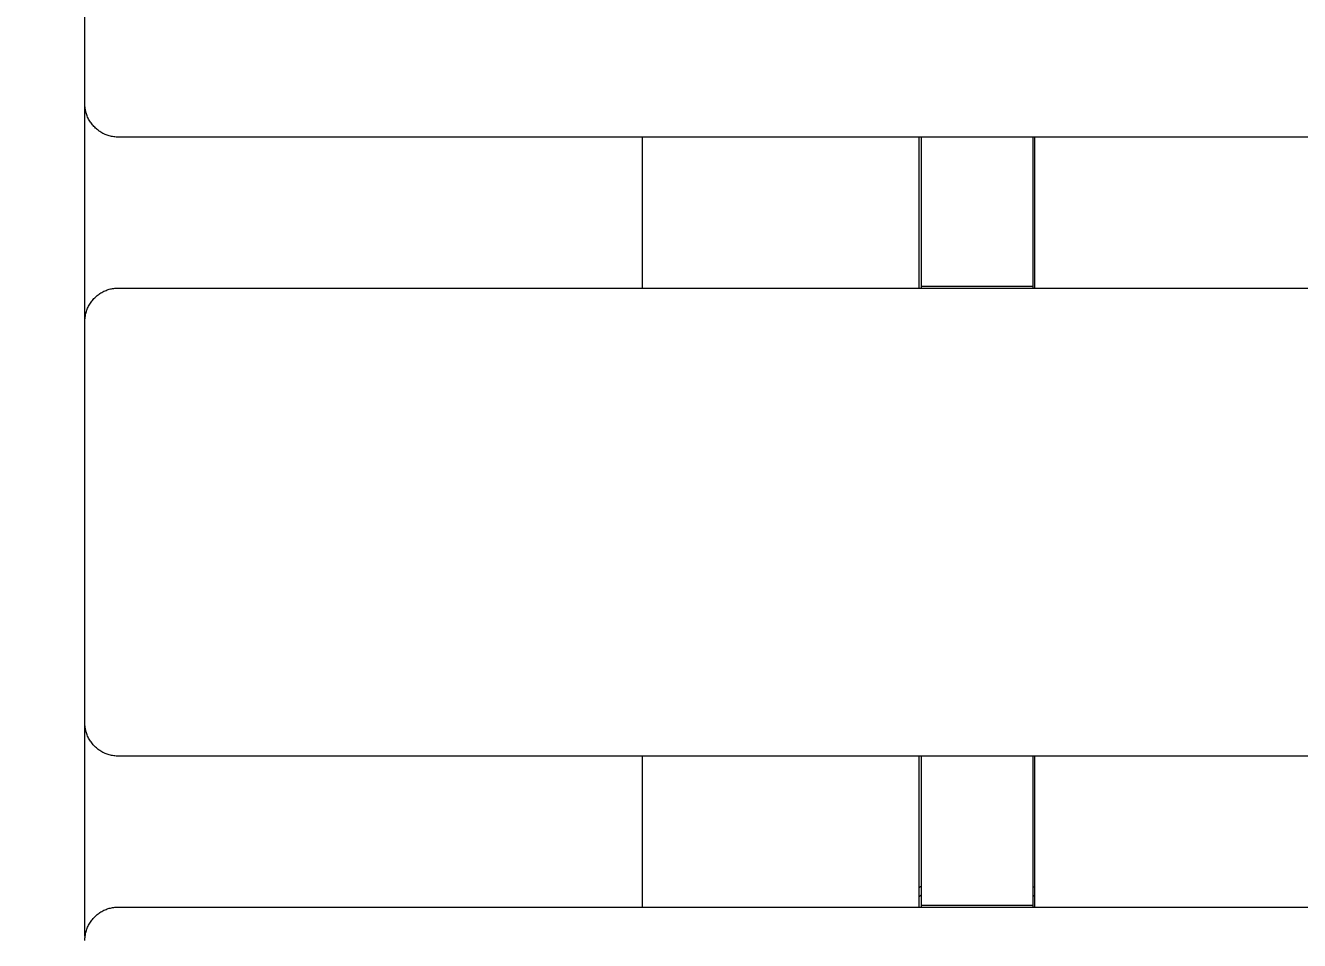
# Model space of a CAD drawing. Header units: inches. Extents: x -12 to 193, y -19 to 105.
# Drawn here: x -2.894 to 1.604, y 98.651 to 101.882 of the extents above; entities that cross this region are included whole.
import ezdxf

# ---------------------------------------------------------------- set-up
doc = ezdxf.new("R2010")
doc.units = ezdxf.units.IN
doc.layers.add('ZANO_R', color=7, linetype='Continuous', lineweight=0)
doc.layers.add('ZANO_W', color=1, linetype='Continuous', lineweight=0)
doc.styles.get("Standard").update_dxf_attribs({"font": 'arial.ttf'})
doc.dimstyles.new('amerykanie', dxfattribs={"dimtxt": 50, "dimasz": 50, "dimexe": 0.5, "dimexo": 0.5, "dimgap": 1, "dimtad": 1, "dimdec": 0, "dimzin": 0, "dimlunit": 5, "dimtxsty": 'Standard', "dimcen": 0.09, "dimclrd": 1, "dimclre": 1, "dimclrt": 1, "dimazin": 0, "dimtfac": 1, "dimtdec": 0, "dimtmove": 0, "dimatfit": 3, "dimfxl": 1, "dimtzin": 0, "dimarcsym": 1})

# ---------------------------------------------------------------- blocks, each defined once
blk = doc.blocks.new('*D360')
at = {"layer": 'ZANO_W', "color": 1, "lineweight": -2}
for p, q in [((-3.0661, 105.1117), (-6.836, 105.1117)), ((-6.336, 104.1117), (-6.336, 88.0078)), ((-2.2429, 87.0078), (-6.836, 87.0078))]:
    blk.add_line(p, q, dxfattribs=at)
at = {"layer": 'ZANO_W', "color": 1}
for points in [[(-6.1693, 104.1117), (-6.5027, 104.1117), (-6.336, 105.1117)], [(-6.5027, 88.0078), (-6.1693, 88.0078), (-6.336, 87.0078)]]:
    blk.add_solid(points, dxfattribs=at)
at = {"layer": 'ZANO_W', "color": 1, "insert": (-7.6762, 96.0597), "char_height": 1.625, "attachment_point": 5, "rotation": 90}
blk.add_mtext('18 1/8', dxfattribs=at)

msp = doc.modelspace()

# ---------------------------------------------------------------- linework, layer by layer
at = {"layer": 'ZANO_R'}
for p, q in [((-2.68419, 101.60559), (-2.68419, 102.85424)), ((-2.68419, 101.08877), (-2.68419, 101.60559)), ((-2.68412, 101.60156), (-2.68419, 101.60559)), ((-2.68392, 101.59753), (-2.68412, 101.60156)), ((-2.68357, 101.59351), (-2.68392, 101.59753)), ((-2.68309, 101.58951), (-2.68357, 101.59351)), ((-2.68248, 101.58552), (-2.68309, 101.58951)), ((-2.68172, 101.58156), (-2.68248, 101.58552)), ((-2.68083, 101.57763), (-2.68172, 101.58156)), ((-2.67981, 101.57373), (-2.68083, 101.57763)), ((-2.67866, 101.56986), (-2.67981, 101.57373)), ((-2.67737, 101.56604), (-2.67866, 101.56986)), ((-2.67596, 101.56226), (-2.67737, 101.56604)), ((-2.67441, 101.55854), (-2.67596, 101.56226)), ((-2.67275, 101.55487), (-2.67441, 101.55854)), ((-2.67095, 101.55125), (-2.67275, 101.55487)), ((-2.66903, 101.5477), (-2.67095, 101.55125)), ((-2.667, 101.54422), (-2.66903, 101.5477)), ((-2.66484, 101.54081), (-2.667, 101.54422)), ((-2.66258, 101.53748), (-2.66484, 101.54081)), ((-2.66019, 101.53423), (-2.66258, 101.53748)), ((-2.6577, 101.53105), (-2.66019, 101.53423)), ((-2.6551, 101.52797), (-2.6577, 101.53105)), ((-2.6524, 101.52498), (-2.6551, 101.52797)), ((-2.6496, 101.52208), (-2.6524, 101.52498)), ((-2.6467, 101.51927), (-2.6496, 101.52208)), ((-2.64371, 101.51657), (-2.6467, 101.51927)), ((-2.64062, 101.51397), (-2.64371, 101.51657)), ((-2.63745, 101.51148), (-2.64062, 101.51397)), ((-2.63419, 101.5091), (-2.63745, 101.51148)), ((-2.63086, 101.50683), (-2.63419, 101.5091)), ((-2.62745, 101.50468), (-2.63086, 101.50683)), ((-2.62397, 101.50264), (-2.62745, 101.50468)), ((-2.62042, 101.50072), (-2.62397, 101.50264)), ((-2.61681, 101.49893), (-2.62042, 101.50072)), ((-2.61314, 101.49726), (-2.61681, 101.49893)), ((-2.60941, 101.49572), (-2.61314, 101.49726)), ((-2.60564, 101.4943), (-2.60941, 101.49572)), ((-2.60181, 101.49302), (-2.60564, 101.4943)), ((-2.59795, 101.49186), (-2.60181, 101.49302)), ((-2.59405, 101.49084), (-2.59795, 101.49186)), ((-2.59011, 101.48995), (-2.59405, 101.49084)), ((-2.58615, 101.4892), (-2.59011, 101.48995)), ((-2.58217, 101.48858), (-2.58615, 101.4892)), ((-2.57816, 101.4881), (-2.58217, 101.48858)), ((-2.57414, 101.48776), (-2.57816, 101.4881)), ((-2.57012, 101.48755), (-2.57414, 101.48776)), ((-2.56608, 101.48748), (-2.57012, 101.48755)), ((68.0638, 101.48748), (-2.56608, 101.48748)), ((-0.71569, 100.95475), (-0.71569, 101.48748)), ((0.26069, 101.48748), (0.26069, 100.95475)), ((0.26856, 101.48748), (0.26856, 101.45408)), ((0.66226, 101.48748), (0.66226, 101.45408)), ((0.67014, 100.95475), (0.67014, 101.48748)), ((0.26856, 101.45408), (0.26856, 101.06387)), ((0.66226, 101.45408), (0.66226, 101.06387)), ((-2.68419, 100.83717), (-2.68419, 101.08877)), ((0.26856, 101.06387), (0.26856, 100.96147)), ((0.66226, 101.06387), (0.66226, 100.96147)), ((-2.62397, 100.93959), (-2.62042, 100.94151)), ((-2.62042, 100.94151), (-2.61681, 100.9433)), ((-2.61681, 100.9433), (-2.61314, 100.94497)), ((-2.61314, 100.94497), (-2.60941, 100.94651)), ((-2.60941, 100.94651), (-2.60564, 100.94793)), ((-2.60564, 100.94793), (-2.60181, 100.94921)), ((-2.60181, 100.94921), (-2.59795, 100.95037)), ((-2.59795, 100.95037), (-2.59405, 100.95139)), ((-2.59405, 100.95139), (-2.59011, 100.95228)), ((-2.59011, 100.95228), (-2.58615, 100.95303)), ((-2.58615, 100.95303), (-2.58217, 100.95365)), ((-2.58217, 100.95365), (-2.57816, 100.95413)), ((-2.57816, 100.95413), (-2.57414, 100.95447)), ((-2.57414, 100.95447), (-2.57012, 100.95468)), ((-2.57012, 100.95468), (-2.56608, 100.95475)), ((-2.56608, 100.95475), (68.0638, 100.95475)), ((0.26856, 100.96147), (0.26856, 100.95475)), ((0.26856, 100.96147), (0.66226, 100.96147)), ((0.66226, 100.96147), (0.66226, 100.95475)), ((-2.66903, 100.89453), (-2.667, 100.89801)), ((-2.667, 100.89801), (-2.66484, 100.90142)), ((-2.66484, 100.90142), (-2.66258, 100.90475)), ((-2.66258, 100.90475), (-2.66019, 100.908)), ((-2.66019, 100.908), (-2.6577, 100.91118)), ((-2.6577, 100.91118), (-2.6551, 100.91426)), ((-2.6551, 100.91426), (-2.6524, 100.91725)), ((-2.6524, 100.91725), (-2.6496, 100.92015)), ((-2.6496, 100.92015), (-2.6467, 100.92296)), ((-2.6467, 100.92296), (-2.64371, 100.92566)), ((-2.64371, 100.92566), (-2.64062, 100.92826)), ((-2.64062, 100.92826), (-2.63745, 100.93075)), ((-2.63745, 100.93075), (-2.63419, 100.93313)), ((-2.63419, 100.93313), (-2.63086, 100.9354)), ((-2.63086, 100.9354), (-2.62745, 100.93755)), ((-2.62745, 100.93755), (-2.62397, 100.93959)), ((-2.68357, 100.84872), (-2.68309, 100.85272)), ((-2.68309, 100.85272), (-2.68248, 100.85671)), ((-2.68248, 100.85671), (-2.68172, 100.86067)), ((-2.68172, 100.86067), (-2.68083, 100.8646)), ((-2.68083, 100.8646), (-2.67981, 100.8685)), ((-2.67981, 100.8685), (-2.67866, 100.87237)), ((-2.67866, 100.87237), (-2.67737, 100.87619)), ((-2.67737, 100.87619), (-2.67596, 100.87997)), ((-2.67596, 100.87997), (-2.67441, 100.88369)), ((-2.67441, 100.88369), (-2.67275, 100.88736)), ((-2.67275, 100.88736), (-2.67095, 100.89098)), ((-2.67095, 100.89098), (-2.66903, 100.89453)), ((-2.68419, 100.83664), (-2.68412, 100.84067)), ((-2.68419, 100.6691), (-2.68419, 100.83664)), ((-2.68412, 100.84067), (-2.68392, 100.8447)), ((-2.68392, 100.8447), (-2.68357, 100.84872)), ((-2.68419, 99.42045), (-2.68419, 100.6691)), ((-2.68419, 98.92846), (-2.68419, 99.42045)), ((-2.68412, 99.41642), (-2.68419, 99.42045)), ((-2.68392, 99.41239), (-2.68412, 99.41642)), ((-2.68357, 99.40837), (-2.68392, 99.41239)), ((-2.68309, 99.40437), (-2.68357, 99.40837)), ((-2.68248, 99.40038), (-2.68309, 99.40437)), ((-2.68172, 99.39642), (-2.68248, 99.40038)), ((-2.68083, 99.39249), (-2.68172, 99.39642)), ((-2.67981, 99.38858), (-2.68083, 99.39249)), ((-2.67866, 99.38472), (-2.67981, 99.38858)), ((-2.67737, 99.3809), (-2.67866, 99.38472)), ((-2.67596, 99.37712), (-2.67737, 99.3809)), ((-2.67441, 99.37339), (-2.67596, 99.37712)), ((-2.67275, 99.36972), (-2.67441, 99.37339)), ((-2.67095, 99.36611), (-2.67275, 99.36972)), ((-2.66903, 99.36256), (-2.67095, 99.36611)), ((-2.667, 99.35908), (-2.66903, 99.36256)), ((-2.66484, 99.35567), (-2.667, 99.35908)), ((-2.66258, 99.35234), (-2.66484, 99.35567)), ((-2.66019, 99.34908), (-2.66258, 99.35234)), ((-2.6577, 99.34591), (-2.66019, 99.34908)), ((-2.6551, 99.34283), (-2.6577, 99.34591)), ((-2.6524, 99.33983), (-2.6551, 99.34283)), ((-2.6496, 99.33693), (-2.6524, 99.33983)), ((-2.6467, 99.33413), (-2.6496, 99.33693)), ((-2.64371, 99.33143), (-2.6467, 99.33413)), ((-2.64062, 99.32883), (-2.64371, 99.33143)), ((-2.63745, 99.32634), (-2.64062, 99.32883)), ((-2.63419, 99.32396), (-2.63745, 99.32634)), ((-2.63086, 99.32169), (-2.63419, 99.32396)), ((-2.62745, 99.31953), (-2.63086, 99.32169)), ((-2.62397, 99.3175), (-2.62745, 99.31953)), ((-2.62042, 99.31558), (-2.62397, 99.3175)), ((-2.61681, 99.31379), (-2.62042, 99.31558)), ((-2.61314, 99.31212), (-2.61681, 99.31379)), ((-2.60941, 99.31057), (-2.61314, 99.31212)), ((-2.60564, 99.30916), (-2.60941, 99.31057)), ((-2.60181, 99.30787), (-2.60564, 99.30916)), ((-2.59795, 99.30672), (-2.60181, 99.30787)), ((-2.59405, 99.3057), (-2.59795, 99.30672)), ((-2.59011, 99.30481), (-2.59405, 99.3057)), ((-2.58615, 99.30406), (-2.59011, 99.30481)), ((-2.58217, 99.30344), (-2.58615, 99.30406)), ((-2.57816, 99.30296), (-2.58217, 99.30344)), ((-2.57414, 99.30262), (-2.57816, 99.30296)), ((-2.57012, 99.30241), (-2.57414, 99.30262)), ((-2.56608, 99.30234), (-2.57012, 99.30241)), ((68.0638, 99.30234), (-2.56608, 99.30234)), ((-0.71569, 98.76961), (-0.71569, 99.30234)), ((0.26069, 99.30234), (0.26069, 98.76961)), ((0.26856, 99.30234), (0.26856, 99.26893)), ((0.66226, 99.30234), (0.66226, 99.26893)), ((0.67014, 98.76961), (0.67014, 99.30234)), ((0.26856, 99.26893), (0.26856, 98.87873)), ((0.66226, 99.26893), (0.66226, 98.87873)), ((-2.68419, 98.67686), (-2.68419, 98.92846)), ((0.26856, 98.87873), (0.26856, 98.77633)), ((0.66226, 98.87873), (0.66226, 98.77633)), ((0.26159, 98.83776), (0.26069, 98.83691)), ((0.26251, 98.83858), (0.26159, 98.83776)), ((0.26346, 98.83938), (0.26251, 98.83858)), ((0.26444, 98.84014), (0.26346, 98.83938)), ((0.26543, 98.84087), (0.26444, 98.84014)), ((0.26646, 98.84158), (0.26543, 98.84087)), ((0.2675, 98.84224), (0.26646, 98.84158)), ((0.26856, 98.84288), (0.2675, 98.84224)), ((0.66332, 98.84224), (0.66226, 98.84288)), ((0.66437, 98.84158), (0.66332, 98.84224)), ((0.66539, 98.84087), (0.66437, 98.84158)), ((0.66639, 98.84014), (0.66539, 98.84087)), ((0.66736, 98.83938), (0.66639, 98.84014)), ((0.66831, 98.83858), (0.66736, 98.83938)), ((0.66924, 98.83776), (0.66831, 98.83858)), ((0.67014, 98.83691), (0.66924, 98.83776)), ((0.26159, 98.80631), (0.26069, 98.80546)), ((0.26251, 98.80713), (0.26159, 98.80631)), ((0.26346, 98.80793), (0.26251, 98.80713)), ((0.26444, 98.80869), (0.26346, 98.80793)), ((0.26543, 98.80942), (0.26444, 98.80869)), ((0.26646, 98.81012), (0.26543, 98.80942)), ((0.2675, 98.81079), (0.26646, 98.81012)), ((0.26856, 98.81143), (0.2675, 98.81079)), ((0.66332, 98.81079), (0.66226, 98.81143)), ((0.66437, 98.81012), (0.66332, 98.81079)), ((0.66539, 98.80942), (0.66437, 98.81012)), ((0.66639, 98.80869), (0.66539, 98.80942)), ((0.66736, 98.80793), (0.66639, 98.80869)), ((0.66831, 98.80713), (0.66736, 98.80793)), ((0.66924, 98.80631), (0.66831, 98.80713)), ((0.67014, 98.80546), (0.66924, 98.80631)), ((-2.6496, 98.73501), (-2.6467, 98.73782)), ((-2.6467, 98.73782), (-2.64371, 98.74052)), ((-2.64371, 98.74052), (-2.64062, 98.74312)), ((-2.64062, 98.74312), (-2.63745, 98.74561)), ((-2.63745, 98.74561), (-2.63419, 98.74799)), ((-2.63419, 98.74799), (-2.63086, 98.75026)), ((-2.63086, 98.75026), (-2.62745, 98.75241)), ((-2.62745, 98.75241), (-2.62397, 98.75445)), ((-2.62397, 98.75445), (-2.62042, 98.75636)), ((-2.62042, 98.75636), (-2.61681, 98.75816)), ((-2.61681, 98.75816), (-2.61314, 98.75983)), ((-2.61314, 98.75983), (-2.60941, 98.76137)), ((-2.60941, 98.76137), (-2.60564, 98.76279)), ((-2.60564, 98.76279), (-2.60181, 98.76407)), ((-2.60181, 98.76407), (-2.59795, 98.76523)), ((-2.59795, 98.76523), (-2.59405, 98.76625)), ((-2.59405, 98.76625), (-2.59011, 98.76714)), ((-2.59011, 98.76714), (-2.58615, 98.76789)), ((-2.58615, 98.76789), (-2.58217, 98.76851)), ((-2.58217, 98.76851), (-2.57816, 98.76899)), ((-2.57816, 98.76899), (-2.57414, 98.76933)), ((-2.57414, 98.76933), (-2.57012, 98.76954)), ((-2.57012, 98.76954), (-2.56608, 98.76961)), ((-2.56608, 98.76961), (68.0638, 98.76961)), ((0.26856, 98.77633), (0.26856, 98.76961)), ((0.26856, 98.77633), (0.66226, 98.77633)), ((0.66226, 98.77633), (0.66226, 98.76961)), ((-2.67737, 98.69105), (-2.67596, 98.69483)), ((-2.67596, 98.69483), (-2.67441, 98.69855)), ((-2.67441, 98.69855), (-2.67275, 98.70222)), ((-2.67275, 98.70222), (-2.67095, 98.70584)), ((-2.67095, 98.70584), (-2.66903, 98.70938)), ((-2.66903, 98.70938), (-2.667, 98.71286)), ((-2.667, 98.71286), (-2.66484, 98.71627)), ((-2.66484, 98.71627), (-2.66258, 98.71961)), ((-2.66258, 98.71961), (-2.66019, 98.72286)), ((-2.66019, 98.72286), (-2.6577, 98.72603)), ((-2.6577, 98.72603), (-2.6551, 98.72912)), ((-2.6551, 98.72912), (-2.6524, 98.73211)), ((-2.6524, 98.73211), (-2.6496, 98.73501)), ((-2.68415, 98.67368), (-2.68419, 98.67686)), ((-2.68419, 98.6515), (-2.68412, 98.65553)), ((-2.68402, 98.67051), (-2.68415, 98.67368)), ((-2.68412, 98.65553), (-2.68392, 98.65956)), ((-2.68381, 98.66734), (-2.68402, 98.67051)), ((-2.68392, 98.65956), (-2.68357, 98.66358)), ((-2.68351, 98.66418), (-2.68381, 98.66734)), ((-2.68357, 98.66358), (-2.68309, 98.66758)), ((-2.68309, 98.66758), (-2.68248, 98.67156)), ((-2.68248, 98.67156), (-2.68172, 98.67553)), ((-2.68172, 98.67553), (-2.68083, 98.67946)), ((-2.68083, 98.67946), (-2.67981, 98.68336)), ((-2.67981, 98.68336), (-2.67866, 98.68723)), ((-2.67866, 98.68723), (-2.67737, 98.69105))]:
    msp.add_line(p, q, dxfattribs=at)

# ---------------------------------------------------------------- dimensions: what is measured, and where the dimension line sits
at = {"layer": 'ZANO_W'}
dim = msp.add_linear_dim(base=(-6.336, 87.0078), p1=(-2.56608, 105.11168), p2=(-1.7429, 87.0078), angle=90, dimstyle='amerykanie', override={"dimtxt": 1.625, "dimasz": 1, "dimgap": 0.5, "dimdec": 4, "dimaunit": 1, "dimadec": 1, "dimtdec": 4, "dimtmove": 1, "dimfrac": 2}, dxfattribs=at)
dim.commit()
dim.dimension.update_dxf_attribs({"geometry": '*D360', "text_midpoint": (-7.67621, 96.05974)})

doc.saveas('drawing.dxf')
